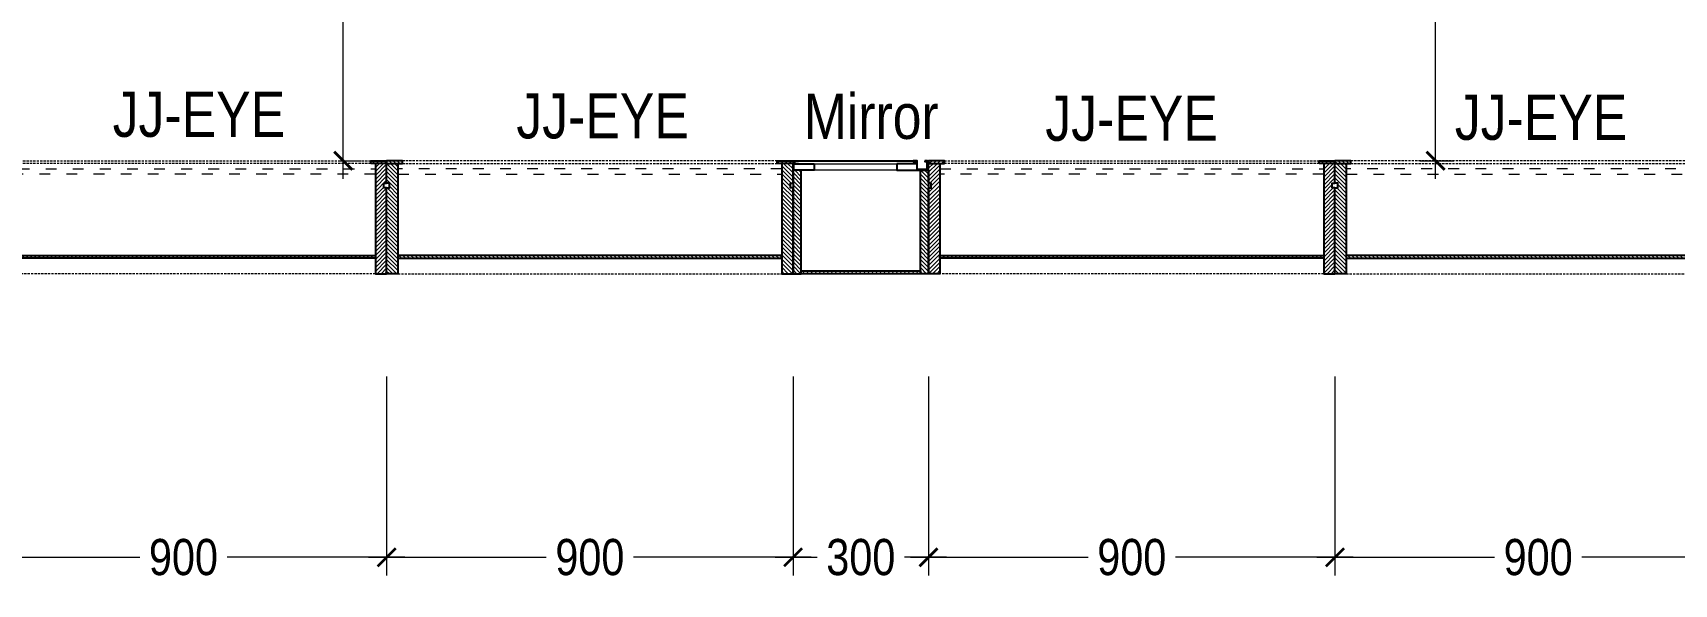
# Model space of a CAD drawing. Header units: millimetres. Extents: x 5444 to 22814, y -867569 to -857363.
# Drawn here: x 9455 to 13090, y -865275 to -864055 of the extents above; entities that cross this region are included whole.
import ezdxf
from ezdxf.lldxf.tags import DXFTag

# ---------------------------------------------------------------- set-up
doc = ezdxf.new("R2010")
doc.units = ezdxf.units.MM
doc.header["$LTSCALE"] = 40
doc.header["$PDMODE"] = 3
for name, pattern in [('a_p6_plan_L18$0$HIDDEN', [0.375, 0.25, -0.125]), ('ACAD_ISO03W100', [30, 12, -18]), ('HIDDEN2', [0.1875, 0.125, -0.0625])]:
    doc.linetypes.add(name, pattern=pattern)
for name, color, linetype, lineweight in [('dimensions', 149, 'Continuous', 5), ('Floor-Unit', 1, 'Continuous', 13), ('LENS_TEXT', 31, 'HIDDEN2', 5), ('LN-ELEVATION-1', 81, 'Continuous', 25), ('LN-ELEVATION-2', 103, 'Continuous', 20), ('LN-ELEVATION-3', 125, 'a_p6_plan_L18$0$HIDDEN', 18), ('LN-ELEVATION-4', 145, 'Continuous', 13), ('LN-HATCH', 251, 'Continuous', 0), ('Mirror', 4, 'Continuous', 15)]:
    doc.layers.add(name, color=color, linetype=linetype, lineweight=lineweight)
doc.styles.get("Standard").update_dxf_attribs({"font": 'ARIALN.TTF'})
tags = doc.linetypes.add('DASHED2', pattern=[0.375, 0.25, -0.125]).pattern_tags.tags
tags[6:7] = [DXFTag(74, 4), DXFTag(75, 0), DXFTag(340, '0'), DXFTag(46, 1.0), DXFTag(50, 0.0), DXFTag(44, 0.0), DXFTag(45, 0.0)]
tags[4:5] = [DXFTag(74, 4), DXFTag(75, 0), DXFTag(340, '0'), DXFTag(46, 1.0), DXFTag(50, 0.0), DXFTag(44, 0.0), DXFTag(45, 0.0)]
doc.dimstyles.new('Working', dxfattribs={"dimscale": 0.8, "dimtxt": 100, "dimasz": 50, "dimexe": 50, "dimexo": 50, "dimgap": 25, "dimtad": 1, "dimdec": 0, "dimtxsty": 'Standard', "dimblk": 'ARCHTICK', "dimcen": 0, "dimdle": 50, "dimclrd": 250, "dimclre": 8, "dimclrt": 7, "dimazin": 3, "dimtfac": 1, "dimtdec": 0, "dimtmove": 1, "dimatfit": 3, "dimfxl": 3, "dimlwd": 5, "dimlwe": 0})
pattern_1 = [(45, (4208834.247, 1706614.74), (-4.4901280605, 4.4901280605), [])]
pattern_2 = [(45, (4209134.247, 1706614.74), (-4.4901280605, 4.4901280605), [])]

# ---------------------------------------------------------------- blocks, each defined once
blk = doc.blocks.new('GFCHGFD')
at = {"layer": 'LN-HATCH', "ltscale": 0.5}
h = blk.add_hatch(dxfattribs=at)
h.set_pattern_fill('ANSI31', color=256, scale=2)
h.set_pattern_definition([(45, (4060076.63, 1708724.648), (-4.4901280605, 4.4901280605), [])])
h.paths.add_polyline_path([(-144.2, 105.2), (-126.2, 105.2), (-126.2, -123.8), (-144.2, -123.8)])
h.paths.add_polyline_path([(-126.2, 99.2), (137.8, 99.2), (137.8, 105.2), (-126.2, 105.2)])
h.paths.add_polyline_path([(155.8, 105.2), (137.8, 105.2), (137.8, -123.8), (155.8, -123.8)])
at = {"layer": 'LN-ELEVATION-1'}
for points in [[(-144.2, 105.2), (-126.2, 105.2), (-126.2, -123.8), (-144.2, -123.8)], [(-126.2, 99.2), (137.8, 99.2), (137.8, 105.2), (-126.2, 105.2)], [(155.8, 105.2), (137.8, 105.2), (137.8, -123.8), (155.8, -123.8)], [(-97.2, -137.8), (-97.2, -123.8), (-142.2, -123.8), (-142.2, -144.8), (-133.2, -144.8), (-133.2, -143.3), (-140.7, -143.3), (-140.7, -137.8)], [(85.8, -137.8), (85.8, -123.8), (130.8, -123.8), (130.8, -144.8), (121.8, -144.8), (121.8, -143.3), (129.3, -143.3), (129.3, -137.8)], [(147.8, -144.8), (147.8, -143.3), (152.3, -143.3), (152.3, -125.3), (130.8, -125.3), (130.8, -123.8), (153.8, -123.8), (153.8, -144.8)]]:
    blk.add_lwpolyline(points, close=True, dxfattribs=at)
at = {"layer": 'LN-ELEVATION-2'}
blk.add_lwpolyline([(-97.2, -137.8), (85.8, -137.8), (85.8, -123.8), (-97.2, -123.8)], close=True, dxfattribs=at)
at = {"layer": 'LN-ELEVATION-4', "ltscale": 0.5}
blk.add_line((121.8, -144.8), (-133.2, -144.8), dxfattribs=at)
at = {"layer": 'Mirror', "lineweight": 0}
blk.add_lwpolyline([(-140.7, -137.8), (129.3, -137.8), (129.3, -143.3), (-140.7, -143.3)], close=True, dxfattribs=at)
blk = doc.blocks.new('dfbdfhq')
at = {"layer": 'LN-HATCH', "ltscale": 0.5}
h = blk.add_hatch(dxfattribs=at)
h.set_pattern_fill('ANSI31', color=256, scale=50)
h.set_pattern_definition([(45, (0, 0), (-4.419417, 4.419417), [])])
h.paths.add_polyline_path([(-911.8, 0), (-911.8, -190), (-905.8, -190), (-905.8, -200), (-911.8, -200), (-911.8, -244), (-886.8, -244), (-886.8, 0)])
h = blk.add_hatch(dxfattribs=at)
h.set_pattern_fill('ANSI31', color=256, scale=2)
h.set_pattern_definition(pattern_1)
h.paths.add_polyline_path([(-11.8, 0), (-11.8, -190), (-17.8, -190), (-17.8, -200), (-11.8, -200), (-11.8, -244), (-36.8, -244), (-36.8, 0)])
h = blk.add_hatch(dxfattribs=at)
h.set_pattern_fill('ANSI31', color=256, scale=2)
h.set_pattern_definition(pattern_2)
h.paths.add_polyline_path([(-36.8, -40), (-886.8, -40), (-886.8, -34), (-36.8, -34)])
h = blk.add_hatch(dxfattribs=at)
h.set_pattern_fill('ANSI31', color=256, scale=2)
h.set_pattern_definition(pattern_2)
h.paths.add_polyline_path([(-876.8, -244), (-876.8, -250), (-911.8, -250), (-911.8, -244)])
h = blk.add_hatch(dxfattribs=at)
h.set_pattern_fill('ANSI31', color=256, scale=2)
h.set_pattern_definition(pattern_1)
h.paths.add_polyline_path([(-46.8, -244), (-46.8, -250), (-11.8, -250), (-11.8, -244)])
at = {"layer": 'LN-ELEVATION-1', "ltscale": 0.5}
for points in [[(-911.8, 0), (-911.8, -190), (-905.8, -190), (-905.8, -200), (-911.8, -200), (-911.8, -244), (-886.8, -244), (-886.8, 0)], [(-11.8, 0), (-11.8, -190), (-17.8, -190), (-17.8, -200), (-11.8, -200), (-11.8, -244), (-36.8, -244), (-36.8, 0)], [(-36.8, -40), (-886.8, -40), (-886.8, -34), (-36.8, -34)], [(-876.8, -244), (-876.8, -250), (-911.8, -250), (-911.8, -244)], [(-46.8, -244), (-46.8, -250), (-11.8, -250), (-11.8, -244)]]:
    blk.add_lwpolyline(points, close=True, dxfattribs=at)
at = {"layer": 'LN-ELEVATION-3', "ltscale": 0.5}
for p, q in [((-886.8, 0), (-36.8, 0)), ((-876.8, -244), (-46.8, -244)), ((-46.8, -250), (-876.8, -250))]:
    blk.add_line(p, q, dxfattribs=at)
at = {"layer": 'LN-ELEVATION-4', "linetype": 'ACAD_ISO03W100', "ltscale": 0.05}
blk.add_lwpolyline([(-886.8, -220), (-36.8, -220), (-36.8, -232), (-886.8, -232)], close=True, dxfattribs=at)
blk = doc.blocks.new('_ArchTick')
at = {"const_width": 0.15}
blk.add_lwpolyline([(-0.5, -0.5), (0.5, 0.5)], dxfattribs=at)
blk = doc.blocks.new('*D128')
at = {"layer": 'Defpoints', "color": 0, "ltscale": 50, "transparency": 16777216}
for p in [(9338.9, -864588.1), (10238.9, -864588.1), (10238.9, -865215.8)]:
    blk.add_point(p, dxfattribs=at)
at = {"layer": 'dimensions', "color": 8, "linetype": 'DASHED2', "lineweight": 0, "ltscale": 50, "transparency": 16777216}
for p, q in [((9338.9, -864815.8), (9338.9, -865255.8)), ((10238.9, -864815.8), (10238.9, -865255.8))]:
    blk.add_line(p, q, dxfattribs=at)
at = {"layer": 'dimensions', "color": 250, "linetype": 'DASHED2', "lineweight": 5, "ltscale": 50, "transparency": 16777216}
for p, q in [((9298.9, -865215.8), (9696.5, -865215.8)), ((10278.9, -865215.8), (9881.2, -865215.8))]:
    blk.add_line(p, q, dxfattribs=at)
at = {"layer": 'dimensions', "color": 250, "lineweight": 5, "ltscale": 50, "transparency": 16777216, "xscale": 40, "yscale": 40, "zscale": 40, "rotation": 180}
blk.add_blockref('_ArchTick', (9338.9, -865215.8), dxfattribs=at)
at = {"layer": 'dimensions', "color": 250, "lineweight": 5, "ltscale": 50, "transparency": 16777216, "xscale": 40, "yscale": 40, "zscale": 40}
blk.add_blockref('_ArchTick', (10238.9, -865215.8), dxfattribs=at)
at = {"layer": 'dimensions', "color": 7, "ltscale": 50, "transparency": 16777216, "insert": (9788.9, -865215.8), "char_height": 80, "attachment_point": 5, "bg_fill": 3, "box_fill_scale": 1.25, "bg_fill_color": 9, "bg_fill_true_color": 13158600, "bg_fill_transparency": 0}
blk.add_mtext('\\A1;900', dxfattribs=at)
blk = doc.blocks.new('*D129')
at = {"layer": 'Defpoints', "color": 0, "ltscale": 50, "transparency": 16777216}
for p in [(10238.9, -864588.1), (11138.9, -864588.1), (11138.9, -865215.8)]:
    blk.add_point(p, dxfattribs=at)
at = {"layer": 'dimensions', "color": 8, "linetype": 'DASHED2', "lineweight": 0, "ltscale": 50, "transparency": 16777216}
for p, q in [((10238.9, -864815.8), (10238.9, -865255.8)), ((11138.9, -864815.8), (11138.9, -865255.8))]:
    blk.add_line(p, q, dxfattribs=at)
at = {"layer": 'dimensions', "color": 250, "linetype": 'DASHED2', "lineweight": 5, "ltscale": 50, "transparency": 16777216}
for p, q in [((10198.9, -865215.8), (10596.5, -865215.8)), ((11178.9, -865215.8), (10781.2, -865215.8))]:
    blk.add_line(p, q, dxfattribs=at)
at = {"layer": 'dimensions', "color": 250, "lineweight": 5, "ltscale": 50, "transparency": 16777216, "xscale": 40, "yscale": 40, "zscale": 40, "rotation": 180}
blk.add_blockref('_ArchTick', (10238.9, -865215.8), dxfattribs=at)
at = {"layer": 'dimensions', "color": 250, "lineweight": 5, "ltscale": 50, "transparency": 16777216, "xscale": 40, "yscale": 40, "zscale": 40}
blk.add_blockref('_ArchTick', (11138.9, -865215.8), dxfattribs=at)
at = {"layer": 'dimensions', "color": 7, "ltscale": 50, "transparency": 16777216, "insert": (10688.9, -865215.8), "char_height": 80, "attachment_point": 5, "bg_fill": 3, "box_fill_scale": 1.25, "bg_fill_color": 9, "bg_fill_true_color": 13158600, "bg_fill_transparency": 0}
blk.add_mtext('\\A1;900', dxfattribs=at)
blk = doc.blocks.new('*D130')
at = {"layer": 'Defpoints', "color": 0, "ltscale": 50, "transparency": 16777216}
for p in [(11138.9, -864588.1), (11438.9, -864588.1), (11438.9, -865215.8)]:
    blk.add_point(p, dxfattribs=at)
at = {"layer": 'dimensions', "color": 8, "linetype": 'DASHED2', "lineweight": 0, "ltscale": 50, "transparency": 16777216}
for p, q in [((11138.9, -864815.8), (11138.9, -865255.8)), ((11438.9, -864815.8), (11438.9, -865255.8))]:
    blk.add_line(p, q, dxfattribs=at)
at = {"layer": 'dimensions', "color": 250, "linetype": 'DASHED2', "lineweight": 5, "ltscale": 50, "transparency": 16777216}
for p, q in [((11098.9, -865215.8), (11196.5, -865215.8)), ((11478.9, -865215.8), (11381.2, -865215.8))]:
    blk.add_line(p, q, dxfattribs=at)
at = {"layer": 'dimensions', "color": 250, "lineweight": 5, "ltscale": 50, "transparency": 16777216, "xscale": 40, "yscale": 40, "zscale": 40, "rotation": 180}
blk.add_blockref('_ArchTick', (11138.9, -865215.8), dxfattribs=at)
at = {"layer": 'dimensions', "color": 250, "lineweight": 5, "ltscale": 50, "transparency": 16777216, "xscale": 40, "yscale": 40, "zscale": 40}
blk.add_blockref('_ArchTick', (11438.9, -865215.8), dxfattribs=at)
at = {"layer": 'dimensions', "color": 7, "ltscale": 50, "transparency": 16777216, "insert": (11288.9, -865215.8), "char_height": 80, "attachment_point": 5, "bg_fill": 3, "box_fill_scale": 1.25, "bg_fill_color": 9, "bg_fill_true_color": 13158600, "bg_fill_transparency": 0}
blk.add_mtext('\\A1;300', dxfattribs=at)
blk = doc.blocks.new('*D131')
at = {"layer": 'Defpoints', "color": 0, "ltscale": 50, "transparency": 16777216}
for p in [(11438.9, -864588.1), (12338.9, -864588.1), (12338.9, -865215.8)]:
    blk.add_point(p, dxfattribs=at)
at = {"layer": 'dimensions', "color": 8, "linetype": 'DASHED2', "lineweight": 0, "ltscale": 50, "transparency": 16777216}
for p, q in [((11438.9, -864815.8), (11438.9, -865255.8)), ((12338.9, -864815.8), (12338.9, -865255.8))]:
    blk.add_line(p, q, dxfattribs=at)
at = {"layer": 'dimensions', "color": 250, "linetype": 'DASHED2', "lineweight": 5, "ltscale": 50, "transparency": 16777216}
for p, q in [((11398.9, -865215.8), (11796.5, -865215.8)), ((12378.9, -865215.8), (11981.2, -865215.8))]:
    blk.add_line(p, q, dxfattribs=at)
at = {"layer": 'dimensions', "color": 250, "lineweight": 5, "ltscale": 50, "transparency": 16777216, "xscale": 40, "yscale": 40, "zscale": 40, "rotation": 180}
blk.add_blockref('_ArchTick', (11438.9, -865215.8), dxfattribs=at)
at = {"layer": 'dimensions', "color": 250, "lineweight": 5, "ltscale": 50, "transparency": 16777216, "xscale": 40, "yscale": 40, "zscale": 40}
blk.add_blockref('_ArchTick', (12338.9, -865215.8), dxfattribs=at)
at = {"layer": 'dimensions', "color": 7, "ltscale": 50, "transparency": 16777216, "insert": (11888.9, -865215.8), "char_height": 80, "attachment_point": 5, "bg_fill": 3, "box_fill_scale": 1.25, "bg_fill_color": 9, "bg_fill_true_color": 13158600, "bg_fill_transparency": 0}
blk.add_mtext('\\A1;900', dxfattribs=at)
blk = doc.blocks.new('*D49')
at = {"layer": 'Defpoints', "color": 0, "ltscale": 50, "transparency": 16777216}
for p in [(12338.9, -864588.1), (13238.9, -864588.1), (13238.9, -865215.8)]:
    blk.add_point(p, dxfattribs=at)
at = {"layer": 'dimensions', "color": 8, "linetype": 'DASHED2', "lineweight": 0, "ltscale": 50, "transparency": 16777216}
for p, q in [((12338.9, -864815.8), (12338.9, -865255.8)), ((13238.9, -864815.8), (13238.9, -865255.8))]:
    blk.add_line(p, q, dxfattribs=at)
at = {"layer": 'dimensions', "color": 250, "linetype": 'DASHED2', "lineweight": 5, "ltscale": 50, "transparency": 16777216}
for p, q in [((12298.9, -865215.8), (12696.5, -865215.8)), ((13278.9, -865215.8), (12881.2, -865215.8))]:
    blk.add_line(p, q, dxfattribs=at)
at = {"layer": 'dimensions', "color": 250, "lineweight": 5, "ltscale": 50, "transparency": 16777216, "xscale": 40, "yscale": 40, "zscale": 40, "rotation": 180}
blk.add_blockref('_ArchTick', (12338.9, -865215.8), dxfattribs=at)
at = {"layer": 'dimensions', "color": 250, "lineweight": 5, "ltscale": 50, "transparency": 16777216, "xscale": 40, "yscale": 40, "zscale": 40}
blk.add_blockref('_ArchTick', (13238.9, -865215.8), dxfattribs=at)
at = {"layer": 'dimensions', "color": 7, "ltscale": 50, "transparency": 16777216, "insert": (12788.9, -865215.8), "char_height": 80, "attachment_point": 5, "bg_fill": 3, "box_fill_scale": 1.25, "bg_fill_color": 9, "bg_fill_true_color": 13158600, "bg_fill_transparency": 0}
blk.add_mtext('\\A1;900', dxfattribs=at)
blk = doc.blocks.new('*D65')
at = {"layer": 'Defpoints', "color": 0, "ltscale": 50, "transparency": 16777216}
for p in [(9684.6, -862908.6), (10142.7, -862908.6), (10092.6, -864338.1)]:
    blk.add_point(p, dxfattribs=at)
at = {"layer": 'dimensions', "color": 250, "linetype": 'DASHED2', "lineweight": 5, "ltscale": 50, "transparency": 16777216}
for p, q in [((10142.7, -862868.6), (10142.7, -863508.4)), ((10142.7, -864378.1), (10142.7, -863738.3))]:
    blk.add_line(p, q, dxfattribs=at)
at = {"layer": 'dimensions', "color": 8, "linetype": 'DASHED2', "lineweight": 0, "ltscale": 50, "transparency": 16777216}
for p, q in [((9742.7, -862908.6), (10182.7, -862908.6)), ((10132.6, -864338.1), (10182.7, -864338.1))]:
    blk.add_line(p, q, dxfattribs=at)
at = {"layer": 'dimensions', "color": 250, "lineweight": 5, "ltscale": 50, "transparency": 16777216, "xscale": 40, "yscale": 40, "zscale": 40}
for p, rotation in [((10142.7, -862908.6), 90), ((10142.7, -864338.1), 270)]:
    blk.add_blockref('_ArchTick', p, dxfattribs=dict(at, rotation=rotation))
at = {"layer": 'dimensions', "color": 7, "ltscale": 50, "transparency": 16777216, "insert": (10142.7, -863623.3), "char_height": 80, "attachment_point": 5, "rotation": 90, "bg_fill": 3, "box_fill_scale": 1.25, "bg_fill_color": 9, "bg_fill_true_color": 13158600, "bg_fill_transparency": 0}
blk.add_mtext('\\A1;1429', dxfattribs=at)
blk = doc.blocks.new('*D70')
at = {"layer": 'Defpoints', "color": 0, "ltscale": 50, "transparency": 16777216}
for p in [(12257.1, -863133.1), (12561.8, -863133.1), (12486.6, -864338.1)]:
    blk.add_point(p, dxfattribs=at)
at = {"layer": 'dimensions', "color": 250, "linetype": 'DASHED2', "lineweight": 5, "ltscale": 50, "transparency": 16777216}
for p, q in [((12561.8, -863093.1), (12561.8, -863620.4)), ((12561.8, -864378.1), (12561.8, -863850.7))]:
    blk.add_line(p, q, dxfattribs=at)
at = {"layer": 'dimensions', "color": 8, "linetype": 'DASHED2', "lineweight": 0, "ltscale": 50, "transparency": 16777216}
for p, q in [((12297.1, -863133.1), (12601.8, -863133.1)), ((12526.6, -864338.1), (12601.8, -864338.1))]:
    blk.add_line(p, q, dxfattribs=at)
at = {"layer": 'dimensions', "color": 250, "lineweight": 5, "ltscale": 50, "transparency": 16777216, "xscale": 40, "yscale": 40, "zscale": 40}
for p, rotation in [((12561.8, -863133.1), 90), ((12561.8, -864338.1), 270)]:
    blk.add_blockref('_ArchTick', p, dxfattribs=dict(at, rotation=rotation))
at = {"layer": 'dimensions', "color": 7, "ltscale": 50, "transparency": 16777216, "insert": (12561.8, -863735.6), "char_height": 80, "attachment_point": 5, "rotation": 90, "bg_fill": 3, "box_fill_scale": 1.25, "bg_fill_color": 9, "bg_fill_true_color": 13158600, "bg_fill_transparency": 0}
blk.add_mtext('\\A1;1205', dxfattribs=at)

msp = doc.modelspace()

# ---------------------------------------------------------------- block references
at = {"layer": 'Floor-Unit', "rotation": 180}
for p in [(9327.1, -864588.1), (11427.1, -864588.1)]:
    msp.add_blockref('dfbdfhq', p, dxfattribs=at)
at = {"layer": 'Floor-Unit', "xscale": -1, "rotation": 180}
for name, p in [('dfbdfhq', (11150.7, -864588.1)), ('GFCHGFD', (11283.1, -864482.9)), ('dfbdfhq', (13250.7, -864588.1))]:
    msp.add_blockref(name, p, dxfattribs=at)

# ---------------------------------------------------------------- texts
at = {"layer": 'LENS_TEXT', "linetype": 'Continuous', "ltscale": 3, "char_height": 100, "width": 271.785, "attachment_point": 5}
for s, insert in [('\\pxql;JJ-EYE', (9768.1, -864236, 0)), ('\\pxql;JJ-EYE', (10662.1, -864239.4, 0)), ('\\pxql;Mirror', (11298.3, -864240.5, 0)), ('\\pxql;JJ-EYE', (11833.4, -864244.7, 0)), ('\\pxql;JJ-EYE', (12740.2, -864242.6, 0))]:
    msp.add_mtext(s, dxfattribs=dict(at, insert=insert))

# ---------------------------------------------------------------- next in the draw order: dimensions: what is measured, and where the dimension line sits
at = {"layer": 'dimensions', "color": 3, "ltscale": 50, "true_color": 0x15f609}
for base, p1, p2, picture, middle in [((10142.7011, -862908.5731), (10092.6149, -864338.0549), (9684.604, -862908.5731), '*D65', (10142.7011, -863623.314)), ((12561.8, -863133.1), (12486.6, -864338.1), (12257.1, -863133.1), '*D70', (12561.8, -863735.6))]:
    dim = msp.add_linear_dim(base=base, p1=p1, p2=p2, angle=90, dimstyle='Working', override={"dimfxl": 500, "dimfxlon": 1, "dimtfill": 1, "dimarcsym": 1}, dxfattribs=at)
    dim.commit()
    dim.dimension.update_dxf_attribs({"geometry": picture, "text_midpoint": middle})
dim = msp.add_linear_dim(base=(10238.9, -865215.8), p1=(9338.9, -864588.1), p2=(10238.9, -864588.1), dimstyle='Working', override={"dimfxl": 500, "dimfxlon": 1, "dimtfill": 1, "dimarcsym": 1}, dxfattribs=at)
dim.commit()
dim.dimension.update_dxf_attribs({"geometry": '*D128', "text_midpoint": (9788.9, -865215.8)})

# ---------------------------------------------------------------- next in the draw order: dimensions: what is measured, and where the dimension line sits
dim = msp.add_linear_dim(base=(11138.9, -865215.8), p1=(10238.9, -864588.1), p2=(11138.9, -864588.1), dimstyle='Working', override={"dimfxl": 500, "dimfxlon": 1, "dimtfill": 1, "dimarcsym": 1}, dxfattribs=at)
dim.commit()
dim.dimension.update_dxf_attribs({"geometry": '*D129', "text_midpoint": (10688.9, -865215.8)})

# ---------------------------------------------------------------- next in the draw order: dimensions: what is measured, and where the dimension line sits
dim = msp.add_linear_dim(base=(11438.9, -865215.8), p1=(11138.9, -864588.1), p2=(11438.9, -864588.1), dimstyle='Working', override={"dimfxl": 500, "dimfxlon": 1, "dimtfill": 1, "dimarcsym": 1}, dxfattribs=at)
dim.commit()
dim.dimension.update_dxf_attribs({"geometry": '*D130', "text_midpoint": (11288.9, -865215.8)})

# ---------------------------------------------------------------- next in the draw order: dimensions: what is measured, and where the dimension line sits
dim = msp.add_linear_dim(base=(12338.9, -865215.8), p1=(11438.9, -864588.1), p2=(12338.9, -864588.1), dimstyle='Working', override={"dimfxl": 500, "dimfxlon": 1, "dimtfill": 1, "dimarcsym": 1}, dxfattribs=at)
dim.commit()
dim.dimension.update_dxf_attribs({"geometry": '*D131', "text_midpoint": (11888.9, -865215.8)})

# ---------------------------------------------------------------- next in the draw order: dimensions: what is measured, and where the dimension line sits
dim = msp.add_linear_dim(base=(13238.9, -865215.8), p1=(12338.9, -864588.1), p2=(13238.9, -864588.1), dimstyle='Working', override={"dimfxl": 500, "dimfxlon": 1, "dimtfill": 1, "dimarcsym": 1}, dxfattribs=at)
dim.commit()
dim.dimension.update_dxf_attribs({"geometry": '*D49', "text_midpoint": (12788.9, -865215.8)})

doc.saveas('drawing.dxf')
